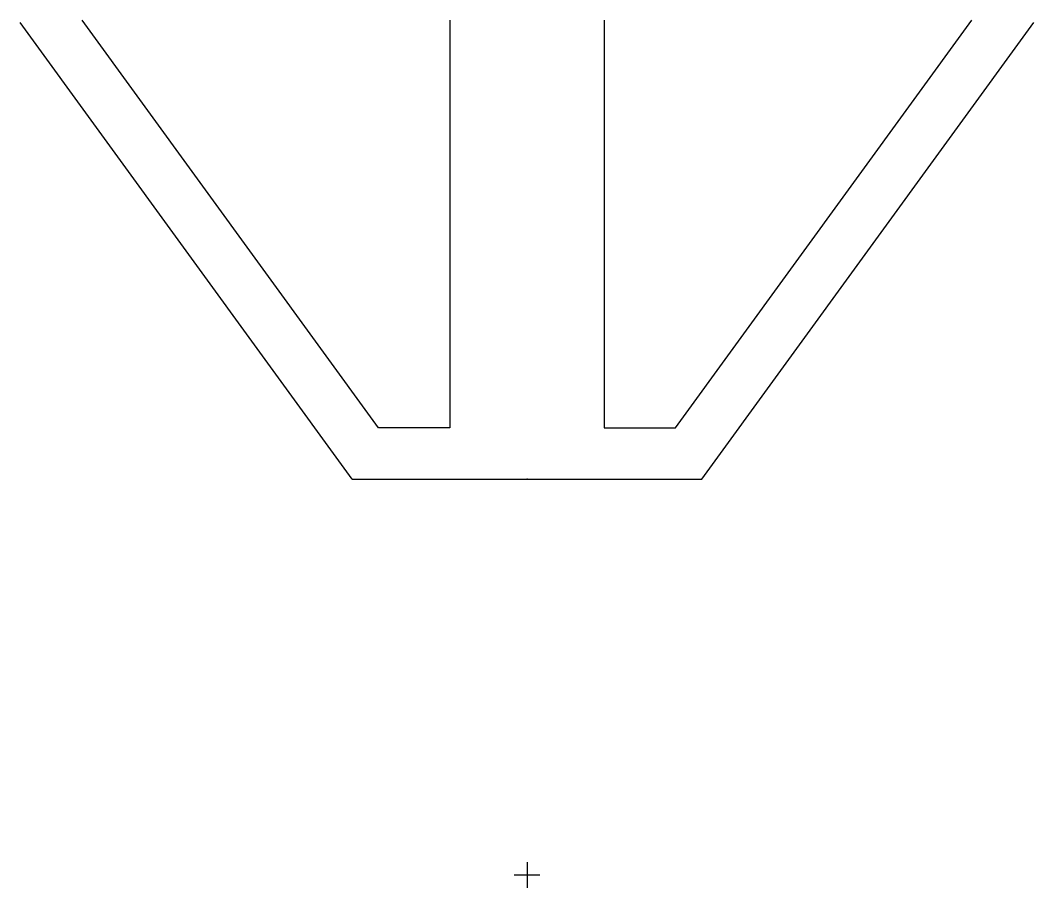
# Model space of a CAD drawing. Header units: millimetres. Extents: x -197 to 197, y -5 to 333.
import ezdxf

# ---------------------------------------------------------------- set-up
doc = ezdxf.new("R2010")
doc.units = ezdxf.units.MM
doc.header["$PDSIZE"] = -1

msp = doc.modelspace()

# ---------------------------------------------------------------- linework, layer by layer
at = {"color": 7, "linetype": 'Continuous'}
for p, q in [((-68, 153.94), (-197.12, 331.66)), ((-57.81, 173.94), (-173.04, 332.54)), ((-30, 332.54), (-30, 173.94)), ((30, 332.54), (30, 173.94)), ((57.81, 173.94), (173.04, 332.54)), ((68, 153.94), (197.12, 331.66)), ((-30, 173.94), (-57.81, 173.94)), ((30, 173.94), (57.81, 173.94)), ((-68, 153.94), (68, 153.94)), ((0, 5), (0, -5)), ((-5, 0), (5, 0))]:
    msp.add_line(p, q, dxfattribs=at)
for p in [(0, 153.94), (0, 0)]:
    msp.add_point(p, dxfattribs=at)

doc.saveas('drawing.dxf')
